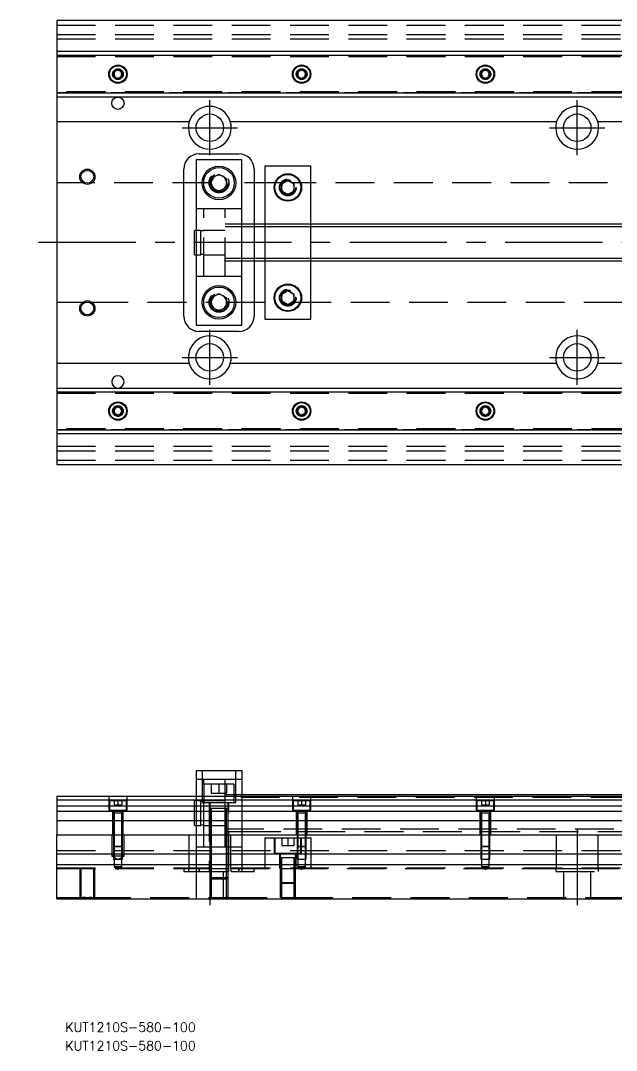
# Model space of a CAD drawing. Extents: x -12 to 749, y -264 to 77.
# Drawn here: x -11.8 to 182.8, y -263.8 to 72.5 of the extents above; entities that cross this region are included whole.
import ezdxf

# ---------------------------------------------------------------- set-up
doc = ezdxf.new("R2010")
doc.units = 0
doc.linetypes.add('CENTER', pattern=[50.8, 31.75, -6.35, 6.35, -6.35])
doc.linetypes.add('DASHED', pattern=[19.05, 12.7, -6.35])
doc.layers.get('0').update_dxf_attribs({"linetype": 'CONTINUOUS'})
doc.layers.add('CENTER', color=1, linetype='CENTER')
doc.styles.get("Standard").update_dxf_attribs({"font": 'txt.shx', "height": 3, "bigfont": 'bigfont.shx'})

# ---------------------------------------------------------------- blocks, each defined once
blk = doc.blocks.new('*U2')
at = {"color": 7, "linetype": 'CONTINUOUS'}
blk.add_text('KUT1210S-580-100', height=3, dxfattribs=at).set_placement((2.84, -263.8))
blk = doc.blocks.new('*U3')
at = {"color": 7, "linetype": 'CONTINUOUS'}
blk.add_text('KUT1210S-580-100', height=3, dxfattribs=at).set_placement((2.84, -257.72))

msp = doc.modelspace()

# ---------------------------------------------------------------- linework, layer by layer
at = {"color": 7, "linetype": 'CONTINUOUS'}
for p, q in [((0, 72.5), (0, 62.5)), ((240, 72.5), (0, 72.5)), ((0, 62.5), (240, 62.5)), ((0, 62.5), (0, 61.25)), ((0, 61.25), (240, 61.25)), ((0, 61.25), (0, 48.75)), ((18.75, 55.72), (20, 56.44)), ((18.75, 54.28), (18.75, 55.72)), ((20, 53.56), (18.75, 54.28)), ((20, 56.44), (21.25, 55.72)), ((21.25, 54.28), (20, 53.56)), ((21.25, 55.72), (21.25, 54.28)), ((78.75, 55.72), (80, 56.44)), ((78.75, 54.28), (78.75, 55.72)), ((80, 53.56), (78.75, 54.28)), ((80, 56.44), (81.25, 55.72)), ((81.25, 54.28), (80, 53.56)), ((81.25, 55.72), (81.25, 54.28)), ((138.75, 55.72), (140, 56.44)), ((138.75, 54.28), (138.75, 55.72)), ((140, 53.56), (138.75, 54.28)), ((140, 56.44), (141.25, 55.72)), ((141.25, 54.28), (140, 53.56)), ((141.25, 55.72), (141.25, 54.28)), ((240, 48.75), (0, 48.75)), ((0, 48.75), (0, 47.5)), ((240, 47.5), (0, 47.5)), ((0, 47.5), (0, 39.5)), ((0, 39.5), (43.29, 39.5)), ((0, 39.5), (0, -39.5)), ((56.71, 39.5), (163.29, 39.5)), ((176.71, 39.5), (240, 39.5)), ((45.5, 27), (45.5, -27)), ((60.5, 27), (45.5, 27)), ((46.5, 29), (59.5, 29)), ((60.5, -27), (60.5, 27)), ((41.5, -24), (41.5, 24)), ((64.5, 24), (64.5, 6)), ((68, 25), (68, 6)), ((83, 25), (68, 25)), ((83, 6), (83, 25)), ((50.5, 20.94), (53, 22.39)), ((50.5, 18.06), (50.5, 20.94)), ((53, 22.39), (55.5, 20.94)), ((55.5, 20.94), (55.5, 18.06)), ((73.5, 19.15), (75.5, 20.31)), ((75.5, 20.31), (77.5, 19.15)), ((53, 16.61), (50.5, 18.06)), ((55.5, 18.06), (53, 16.61)), ((73.5, 16.85), (73.5, 19.15)), ((75.5, 15.69), (73.5, 16.85)), ((77.5, 16.85), (75.5, 15.69)), ((77.5, 19.15), (77.5, 16.85)), ((45, 0), (45, 4)), ((45.5, 4), (45, 4)), ((240, 6), (60.5, 6)), ((45, -4), (45, 0)), ((45, -4), (45.5, -4)), ((60.5, -6), (240, -6)), ((64.5, -6), (64.5, -24)), ((68, -6), (68, -25)), ((83, -25), (83, -6)), ((50.5, -18.06), (53, -16.61)), ((53, -16.61), (55.5, -18.06)), ((73.5, -16.85), (75.5, -15.69)), ((75.5, -15.69), (77.5, -16.85)), ((50.5, -20.94), (50.5, -18.06)), ((55.5, -18.06), (55.5, -20.94)), ((73.5, -19.15), (73.5, -16.85)), ((75.5, -20.31), (73.5, -19.15)), ((77.5, -19.15), (75.5, -20.31)), ((77.5, -16.85), (77.5, -19.15)), ((53, -22.39), (50.5, -20.94)), ((55.5, -20.94), (53, -22.39)), ((68, -25), (83, -25)), ((45.5, -27), (60.5, -27)), ((59.5, -29), (46.5, -29)), ((0, -39.5), (0, -47.5)), ((43.29, -39.5), (0, -39.5)), ((163.29, -39.5), (56.71, -39.5)), ((240, -39.5), (176.71, -39.5)), ((0, -47.5), (240, -47.5)), ((0, -47.5), (0, -48.75)), ((0, -48.75), (240, -48.75)), ((0, -48.75), (0, -61.25)), ((18.75, -54.28), (20, -53.56)), ((20, -53.56), (21.25, -54.28)), ((78.75, -54.28), (80, -53.56)), ((80, -53.56), (81.25, -54.28)), ((138.75, -54.28), (140, -53.56)), ((140, -53.56), (141.25, -54.28)), ((18.75, -55.72), (18.75, -54.28)), ((20, -56.44), (18.75, -55.72)), ((21.25, -55.72), (20, -56.44)), ((21.25, -54.28), (21.25, -55.72)), ((78.75, -55.72), (78.75, -54.28)), ((80, -56.44), (78.75, -55.72)), ((81.25, -55.72), (80, -56.44)), ((81.25, -54.28), (81.25, -55.72)), ((138.75, -55.72), (138.75, -54.28)), ((140, -56.44), (138.75, -55.72)), ((141.25, -55.72), (140, -56.44)), ((141.25, -54.28), (141.25, -55.72)), ((240, -61.25), (0, -61.25)), ((0, -61.25), (0, -62.5)), ((240, -62.5), (0, -62.5)), ((0, -62.5), (0, -72.5)), ((0, -72.5), (240, -72.5)), ((45.5, -172.35), (45.5, -180.85)), ((45.5, -172.35), (60.5, -172.35)), ((60.5, -172.35), (60.5, -180.85)), ((0, -180.85), (0, -182.1)), ((244.5, -180.85), (0, -180.85)), ((244.5, -180.35), (60.5, -180.35)), ((244.5, -182.1), (0, -182.1)), ((0, -182.1), (0, -183.88)), ((0, -183.88), (244.5, -183.88)), ((0, -183.88), (0, -185.77)), ((0, -185.77), (0, -188.83)), ((244.5, -185.77), (0, -185.77)), ((244.5, -188.83), (0, -188.83)), ((0, -188.83), (0, -193.35)), ((0, -199.65), (0, -193.35)), ((0, -193.35), (580, -193.35)), ((0, -199.65), (580, -199.65)), ((0, -203.05), (0, -199.65)), ((0, -214.35), (0, -203.05)), ((0, -203.05), (580, -203.05)), ((0, -214.35), (580, -214.35))]:
    msp.add_line(p, q, dxfattribs=at)
at = {"color": 3, "linetype": 'DASHED'}
for p, q in [((0, 71), (580, 71)), ((0, 68), (580, 68)), ((0, 66.5), (580, 66.5)), ((0, 61.11), (240, 61.11)), ((0, 61.1), (244.5, 61.1)), ((0, 60.8), (244.5, 60.8)), ((18.5, 55), (18.52, 55.25)), ((81.48, 55.26), (81.5, 55)), ((138.5, 55), (138.52, 55.25)), ((244.5, 49.2), (0, 49.2)), ((244.5, 48.9), (0, 48.9)), ((240, 48.89), (0, 48.89)), ((9.36, 19.5), (0, 19.5)), ((50.5, 19.5), (10.64, 19.5)), ((50, 19.5), (50.02, 19.85)), ((74.03, 19.5), (55.5, 19.5)), ((73, 18), (73.01, 18.25)), ((580, 19.5), (76.97, 19.5)), ((48, 11), (45.5, 11)), ((48, -11), (48, 11)), ((55, 11), (48, 11)), ((55, -11), (55, 11)), ((60.5, 11), (55, 11)), ((47.1, 4), (45.5, 4)), ((47.1, 0), (47.1, 4)), ((48, 3.8), (47.1, 3.8)), ((55, 4), (48, 4)), ((60.5, 6), (55, 6)), ((60.5, 5.12), (55, 5.12)), ((64.5, 6), (64.5, 5.12)), ((64.5, 5.12), (64.5, -5.12)), ((68, 6), (68, 5.12)), ((68, 5.12), (68, -5.12)), ((83, 5.12), (83, 6)), ((83, -5.12), (83, 5.12)), ((47.1, -4), (47.1, 0)), ((45.5, -4), (47.1, -4)), ((47.1, -3.8), (48, -3.8)), ((48, -4), (55, -4)), ((55, -5.12), (60.5, -5.12)), ((55, -6), (60.5, -6)), ((64.5, -5.12), (64.5, -6)), ((68, -5.12), (68, -6)), ((83, -6), (83, -5.12)), ((45.5, -11), (48, -11)), ((48, -11), (55, -11)), ((55, -11), (60.5, -11)), ((0, -19.5), (9.36, -19.5)), ((10.64, -19.5), (50.5, -19.5)), ((55.5, -19.5), (74.03, -19.5)), ((55.98, -19.14), (56, -19.5)), ((76.97, -19.5), (580, -19.5)), ((77.98, -17.71), (78, -18)), ((0, -48.89), (240, -48.89)), ((0, -48.9), (244.5, -48.9)), ((0, -49.2), (244.5, -49.2)), ((21.48, -54.74), (21.5, -55)), ((81.48, -54.74), (81.5, -55)), ((138.5, -55), (138.52, -54.75)), ((244.5, -60.8), (0, -60.8)), ((244.5, -61.1), (0, -61.1)), ((240, -61.11), (0, -61.11)), ((0, -66.5), (580, -66.5)), ((0, -68), (580, -68)), ((0, -71), (580, -71)), ((47.5, -172.35), (47.5, -182.85)), ((58.5, -182.85), (58.5, -172.35)), ((48, -175.35), (45.5, -175.35)), ((48, -176.85), (48, -175.35)), ((55, -175.35), (48, -175.35)), ((58, -176.85), (48, -176.85)), ((48, -176.85), (48, -180.85)), ((50.5, -176.85), (50.5, -179.85)), ((53, -176.85), (53, -179.85)), ((55, -176.85), (55, -175.35)), ((60.5, -175.35), (55, -175.35)), ((55, -180.85), (55, -176.85)), ((55.5, -176.85), (55.5, -179.85)), ((58, -180.85), (58, -176.85)), ((17, -180.85), (17, -185.35)), ((23, -185.35), (23, -180.85)), ((45.5, -180.85), (45.5, -193.35)), ((48, -180.85), (48, -182.85)), ((50.5, -179.85), (53, -179.85)), ((53, -179.85), (55.5, -179.85)), ((58, -180.35), (55, -180.35)), ((55, -182.85), (55, -180.85)), ((530, -181.22), (55, -181.22)), ((60.5, -180.35), (58, -180.35)), ((58, -182.85), (58, -180.85)), ((60.5, -180.85), (60.5, -193.35)), ((77, -180.85), (77, -185.35)), ((83, -185.35), (83, -180.85)), ((137, -180.85), (137, -185.35)), ((143, -185.35), (143, -180.85)), ((22.75, -182.35), (17.25, -182.35)), ((17.25, -182.35), (17.25, -185.35)), ((18.75, -182.35), (18.75, -183.65)), ((18.75, -183.65), (20, -183.65)), ((20, -182.35), (20, -183.65)), ((20, -183.65), (21.25, -183.65)), ((21.25, -182.35), (21.25, -183.65)), ((22.75, -185.35), (22.75, -182.35)), ((45, -190.35), (45, -182.35)), ((45.5, -182.35), (45, -182.35)), ((47.1, -182.35), (45.5, -182.35)), ((47.1, -190.35), (47.1, -182.35)), ((48, -182.55), (47.1, -182.55)), ((47.5, -182.85), (58.5, -182.85)), ((55, -182.35), (48, -182.35)), ((48, -186.35), (48, -182.85)), ((49.75, -182.85), (49.75, -205.35)), ((50, -182.85), (50, -184.85)), ((50, -184.84), (50, -184.85)), ((50, -184.85), (50.35, -184.85)), ((50.35, -184.85), (50, -184.85)), ((50, -184.85), (50, -184.85)), ((50, -184.85), (50, -193.35)), ((55.65, -184.85), (50.35, -184.85)), ((50.5, -184.85), (50.5, -193.35)), ((55, -184.85), (55, -182.85)), ((55, -186.35), (55, -184.85)), ((55.5, -193.35), (55.5, -184.85)), ((55.65, -184.85), (56, -184.85)), ((56, -184.85), (55.65, -184.85)), ((56, -184.85), (56, -182.85)), ((56, -184.85), (56, -184.84)), ((56, -184.85), (56, -184.85)), ((56, -193.35), (56, -184.85)), ((56.25, -205.35), (56.25, -182.85)), ((82.75, -182.35), (77.25, -182.35)), ((77.25, -182.35), (77.25, -185.35)), ((78.75, -182.35), (78.75, -183.65)), ((78.75, -183.65), (80, -183.65)), ((80, -182.35), (80, -183.65)), ((80, -183.65), (81.25, -183.65)), ((81.25, -182.35), (81.25, -183.65)), ((82.75, -185.35), (82.75, -182.35)), ((142.75, -182.35), (137.25, -182.35)), ((137.25, -182.35), (137.25, -185.35)), ((138.75, -182.35), (138.75, -183.65)), ((138.75, -183.65), (140, -183.65)), ((140, -182.35), (140, -183.65)), ((140, -183.65), (141.25, -183.65)), ((141.25, -182.35), (141.25, -183.65)), ((142.75, -185.35), (142.75, -182.35)), ((17, -185.35), (23, -185.35)), ((18.25, -185.35), (18.25, -193.35)), ((18.5, -185.35), (18.5, -186.35)), ((18.5, -186.34), (18.5, -186.35)), ((18.62, -186.35), (18.5, -186.35)), ((18.5, -186.35), (18.5, -193.35)), ((18.5, -186.35), (18.5, -186.35)), ((21.25, -186.35), (18.62, -186.35)), ((18.75, -186.35), (18.75, -193.35)), ((21.25, -193.35), (21.25, -186.35)), ((21.5, -186.35), (21.5, -185.35)), ((21.5, -186.35), (21.5, -186.34)), ((21.5, -193.35), (21.5, -186.35)), ((21.5, -186.35), (21.5, -186.35)), ((21.75, -193.35), (21.75, -185.35)), ((48, -193.35), (48, -186.35)), ((55, -193.35), (55, -186.35)), ((77, -185.35), (83, -185.35)), ((78.25, -185.35), (78.25, -193.35)), ((78.5, -185.35), (78.5, -186.35)), ((78.5, -186.34), (78.5, -186.35)), ((78.62, -186.35), (78.5, -186.35)), ((78.5, -186.35), (78.5, -193.35)), ((78.5, -186.35), (78.5, -186.35)), ((81.25, -186.35), (78.62, -186.35)), ((78.75, -186.35), (78.75, -193.35)), ((81.25, -193.35), (81.25, -186.35)), ((81.5, -186.35), (81.5, -185.35)), ((81.5, -186.35), (81.5, -186.34)), ((81.5, -193.35), (81.5, -186.35)), ((81.5, -186.35), (81.5, -186.35)), ((81.75, -193.35), (81.75, -185.35)), ((137, -185.35), (143, -185.35)), ((138.25, -185.35), (138.25, -193.35)), ((138.5, -185.35), (138.5, -186.35)), ((138.5, -186.34), (138.5, -186.35)), ((138.62, -186.35), (138.5, -186.35)), ((138.5, -186.35), (138.5, -193.35)), ((138.5, -186.35), (138.5, -186.35)), ((141.25, -186.35), (138.62, -186.35)), ((138.75, -186.35), (138.75, -193.35)), ((141.25, -193.35), (141.25, -186.35)), ((141.5, -186.35), (141.5, -185.35)), ((141.5, -186.35), (141.5, -186.34)), ((141.5, -193.35), (141.5, -186.35)), ((141.5, -186.35), (141.5, -186.35)), ((141.75, -193.35), (141.75, -185.35)), ((45, -190.35), (45.5, -190.35)), ((45.5, -190.35), (47.1, -190.35)), ((47.1, -190.15), (48, -190.15)), ((48, -190.35), (50, -190.35)), ((50, -190.35), (50.5, -190.35)), ((50.5, -190.35), (55, -190.35)), ((55, -191.47), (530, -191.47)), ((18, -193.35), (18, -200.35)), ((18.5, -193.35), (18.5, -197.1)), ((18.5, -193.35), (18.5, -197.1)), ((18.75, -193.35), (18.75, -197.35)), ((21.25, -197.35), (21.25, -193.35)), ((21.5, -197.1), (21.5, -193.35)), ((21.5, -197.1), (21.5, -193.35)), ((22, -200.35), (22, -193.35)), ((43.29, -204.35), (43.29, -193.35)), ((45.5, -193.35), (45.5, -199.65)), ((48, -197.35), (48, -193.35)), ((50, -193.35), (50, -199.65)), ((50.5, -193.35), (50.5, -199.65)), ((55, -192.35), (55.5, -192.35)), ((55, -197.35), (55, -193.35)), ((55.5, -192.35), (56, -192.35)), ((55.5, -199.65), (55.5, -193.35)), ((56, -192.35), (60.5, -192.35)), ((56, -199.65), (56, -193.35)), ((56.71, -193.35), (56.71, -204.35)), ((60.5, -192.35), (78.5, -192.35)), ((60.5, -193.35), (60.5, -199.65)), ((68, -194.35), (68, -199.65)), ((68, -194.35), (78.5, -194.35)), ((71, -194.35), (71, -199.35)), ((71.25, -194.35), (71.25, -199.35)), ((73.5, -194.35), (73.5, -196.85)), ((75.5, -194.35), (75.5, -196.85)), ((77.5, -194.35), (77.5, -196.85)), ((78.5, -192.35), (78.75, -192.35)), ((78.5, -193.35), (78.5, -197.1)), ((78.5, -193.35), (78.5, -197.1)), ((78.5, -194.35), (78.75, -194.35)), ((78.75, -192.35), (81.25, -192.35)), ((78.75, -193.35), (78.75, -197.35)), ((78.75, -194.35), (81.25, -194.35)), ((79.75, -197.35), (79.75, -194.35)), ((80, -199.35), (80, -194.35)), ((81.25, -192.35), (81.5, -192.35)), ((81.25, -197.35), (81.25, -193.35)), ((81.25, -194.35), (81.5, -194.35)), ((81.5, -192.35), (271.5, -192.35)), ((81.5, -197.1), (81.5, -193.35)), ((81.5, -197.1), (81.5, -193.35)), ((81.5, -194.35), (83, -194.35)), ((83, -194.35), (83, -199.65)), ((138.5, -193.35), (138.5, -197.1)), ((138.5, -193.35), (138.5, -197.1)), ((138.75, -193.35), (138.75, -197.35)), ((141.25, -197.35), (141.25, -193.35)), ((141.5, -197.1), (141.5, -193.35)), ((141.5, -197.1), (141.5, -193.35)), ((163.29, -204.35), (163.29, -193.35)), ((176.71, -193.35), (176.71, -204.35)), ((18.5, -197.1), (21.5, -197.1)), ((18.5, -197.1), (18.5, -199.65)), ((18.5, -197.1), (18.75, -197.35)), ((21.25, -197.35), (18.75, -197.35)), ((18.75, -197.35), (18.75, -201.35)), ((21.25, -197.35), (21.5, -197.1)), ((21.25, -201.35), (21.25, -197.35)), ((21.5, -199.65), (21.5, -197.1)), ((45.5, -197.35), (48, -197.35)), ((48, -197.35), (50, -197.35)), ((50, -197.35), (50.5, -197.35)), ((50.5, -197.35), (55, -197.35)), ((55, -197.35), (60.5, -197.35)), ((73.5, -196.85), (75.5, -196.85)), ((75.5, -196.85), (77.5, -196.85)), ((78.5, -197.1), (81.5, -197.1)), ((78.5, -197.1), (78.5, -199.65)), ((78.5, -197.1), (78.75, -197.35)), ((81.25, -197.35), (78.75, -197.35)), ((78.75, -197.35), (78.75, -201.35)), ((79.75, -199.35), (79.75, -197.35)), ((81.25, -197.35), (81.5, -197.1)), ((81.25, -201.35), (81.25, -197.35)), ((81.5, -199.65), (81.5, -197.1)), ((138.5, -197.1), (141.5, -197.1)), ((138.5, -197.1), (138.5, -199.65)), ((138.5, -197.1), (138.75, -197.35)), ((141.25, -197.35), (138.75, -197.35)), ((138.75, -197.35), (138.75, -201.35)), ((141.25, -197.35), (141.5, -197.1)), ((141.25, -201.35), (141.25, -197.35)), ((141.5, -199.65), (141.5, -197.1)), ((0, -198.5), (580, -198.5)), ((22, -200.35), (18, -200.35)), ((18, -200.35), (20, -201.5)), ((18.5, -199.65), (18.5, -201.35)), ((18.5, -201.35), (21.5, -201.35)), ((18.75, -201.35), (18.75, -203.85)), ((20, -201.5), (22, -200.35)), ((21.25, -203.85), (21.25, -201.35)), ((21.5, -201.35), (21.5, -199.65)), ((45.5, -199.65), (45.5, -203.05)), ((50, -199.65), (50, -203.05)), ((50.5, -199.65), (50.5, -203.05)), ((55.5, -203.05), (55.5, -199.65)), ((56, -203.05), (56, -199.65)), ((60.5, -199.65), (60.5, -203.05)), ((68, -199.65), (68, -203.05)), ((71, -199.35), (80, -199.35)), ((72.75, -199.35), (72.75, -204.35)), ((73, -199.35), (73, -199.65)), ((73, -199.65), (73, -200.95)), ((73, -200.94), (73, -200.95)), ((73, -200.95), (73.26, -200.95)), ((73.26, -200.95), (73, -200.95)), ((73, -200.95), (73, -203.05)), ((73, -200.95), (73, -200.95)), ((77.74, -200.95), (73.26, -200.95)), ((73.4, -200.95), (73.4, -203.05)), ((77.6, -203.05), (77.6, -200.95)), ((77.74, -200.95), (78, -200.95)), ((78, -200.95), (77.74, -200.95)), ((78, -199.65), (78, -199.35)), ((78, -200.95), (78, -199.65)), ((78, -200.95), (78, -200.94)), ((78, -203.05), (78, -200.95)), ((78, -200.95), (78, -200.95)), ((78.25, -204.35), (78.25, -199.35)), ((78.5, -199.65), (78.5, -201.35)), ((78.5, -201.35), (81.5, -201.35)), ((78.75, -201.35), (78.75, -203.85)), ((81.25, -203.85), (81.25, -201.35)), ((81.5, -201.35), (81.5, -199.65)), ((83, -199.65), (83, -203.05)), ((138.5, -199.65), (138.5, -201.35)), ((138.5, -201.35), (141.5, -201.35)), ((138.75, -201.35), (138.75, -203.85)), ((141.25, -203.85), (141.25, -201.35)), ((141.5, -201.35), (141.5, -199.65)), ((0, -204.2), (580, -204.2)), ((0, -204.35), (43.29, -204.35)), ((7.5, -204.35), (7.5, -214.35)), ((7.9, -204.35), (7.9, -214.35)), ((12.1, -214.35), (12.1, -204.35)), ((12.5, -214.35), (12.5, -204.35)), ((21.25, -203.85), (18.75, -203.85)), ((18.75, -203.85), (20, -204.57)), ((20, -204.57), (21.25, -203.85)), ((41.5, -204.35), (41.5, -205.35)), ((43, -204.35), (57, -204.35)), ((43, -204.35), (43, -205.35)), ((43.29, -204.35), (56.71, -204.35)), ((45.5, -203.05), (45.5, -204.35)), ((45.5, -204.35), (45.5, -205.35)), ((46.5, -205.35), (46.5, -204.35)), ((46.5, -204.35), (46.5, -205.35)), ((50, -203.05), (50, -204.35)), ((50, -204.35), (50, -205.35)), ((50.5, -203.05), (50.5, -204.35)), ((50.5, -204.35), (50.5, -205.35)), ((55.5, -204.35), (55.5, -203.05)), ((55.5, -205.35), (55.5, -204.35)), ((56, -204.35), (56, -203.05)), ((56, -205.35), (56, -204.35)), ((56.71, -204.35), (523.29, -204.35)), ((57, -205.35), (57, -204.35)), ((59.5, -204.35), (59.5, -205.35)), ((59.5, -205.35), (59.5, -204.35)), ((60.5, -203.05), (60.5, -205.35)), ((64.5, -205.35), (64.5, -204.35)), ((68, -203.05), (68, -204.35)), ((73, -203.05), (73, -204.35)), ((73, -204.35), (73, -208.95)), ((73, -204.35), (73, -208.95)), ((73.4, -203.05), (73.4, -204.35)), ((73.4, -204.35), (77.6, -204.35)), ((73.4, -204.35), (73.4, -209.35)), ((77.6, -204.35), (77.6, -203.05)), ((77.6, -209.35), (77.6, -204.35)), ((78, -204.35), (78, -203.05)), ((78, -208.95), (78, -204.35)), ((78, -208.95), (78, -204.35)), ((81.25, -203.85), (78.75, -203.85)), ((78.75, -203.85), (80, -204.57)), ((80, -204.57), (81.25, -203.85)), ((83, -203.05), (83, -204.35)), ((141.25, -203.85), (138.75, -203.85)), ((138.75, -203.85), (140, -204.57)), ((140, -204.57), (141.25, -203.85)), ((163, -204.35), (177, -204.35)), ((163, -204.35), (163, -205.35)), ((177, -205.35), (177, -204.35)), ((41.5, -205.35), (43, -205.35)), ((43, -205.35), (57, -205.35)), ((43, -205.35), (57, -205.35)), ((45.5, -205.35), (45.5, -214.35)), ((50, -205.35), (50, -207.35)), ((50, -205.35), (50, -207.35)), ((50, -207.35), (56, -207.35)), ((50, -207.35), (50, -213.85)), ((50, -207.35), (50.5, -207.85)), ((50.5, -205.35), (50.5, -207.85)), ((55.5, -207.85), (50.5, -207.85)), ((50.5, -207.85), (50.5, -213.85)), ((54.5, -214.35), (54.5, -205.35)), ((55.5, -207.85), (55.5, -205.35)), ((55.5, -207.85), (56, -207.35)), ((55.5, -213.85), (55.5, -207.85)), ((56, -207.35), (56, -205.35)), ((56, -207.35), (56, -205.35)), ((56, -213.85), (56, -207.35)), ((57, -205.35), (59.5, -205.35)), ((59.5, -205.35), (64.5, -205.35)), ((163, -205.35), (177, -205.35)), ((165.5, -205.35), (165.5, -214.35)), ((174.5, -214.35), (174.5, -205.35)), ((73, -208.95), (78, -208.95)), ((73, -208.95), (73, -213.85)), ((73, -208.95), (73.4, -209.35)), ((77.6, -209.35), (73.4, -209.35)), ((73.4, -209.35), (73.4, -213.85)), ((77.6, -209.35), (78, -208.95)), ((77.6, -213.85), (77.6, -209.35)), ((78, -213.85), (78, -208.95)), ((0, -213.85), (8.5, -213.85)), ((8.5, -214.35), (8.5, -213.85)), ((9.36, -213.85), (8.5, -213.85)), ((8.5, -213.85), (9.36, -213.85)), ((9.36, -213.85), (10.64, -213.85)), ((9.36, -213.85), (9.36, -214.35)), ((11.5, -213.85), (10.64, -213.85)), ((10.64, -214.35), (10.64, -213.85)), ((10.64, -213.85), (11.5, -213.85)), ((11.5, -213.85), (11.5, -214.35)), ((11.5, -213.85), (50, -213.85)), ((50.5, -213.85), (50, -213.85)), ((50, -214.35), (50, -213.85)), ((50, -213.85), (50.5, -213.85)), ((50.5, -213.85), (55.5, -213.85)), ((50.5, -213.85), (50.5, -214.35)), ((56, -213.85), (55.5, -213.85)), ((55.5, -214.35), (55.5, -213.85)), ((55.5, -213.85), (56, -213.85)), ((56, -213.85), (56, -214.35)), ((56, -213.85), (73.5, -213.85)), ((73.5, -213.85), (73, -213.85)), ((73.5, -214.35), (73.5, -213.85)), ((73.5, -213.85), (74.03, -213.85)), ((74.03, -213.85), (76.97, -213.85)), ((74.03, -213.85), (74.03, -214.35)), ((76.97, -214.35), (76.97, -213.85)), ((76.97, -213.85), (77.5, -213.85)), ((78, -213.85), (77.5, -213.85)), ((77.5, -213.85), (77.5, -214.35)), ((77.5, -213.85), (580, -213.85))]:
    msp.add_line(p, q, dxfattribs=at)
at = {"color": 3, "linetype": 'CONTINUOUS'}
for p, q in [((240, 5.12), (60.5, 5.12)), ((60.5, -5.12), (240, -5.12))]:
    msp.add_line(p, q, dxfattribs=at)
at = {"color": 7, "linetype": 'CONTINUOUS'}
for centre, radius in [((20, 55), 3), ((20, 55), 2.75), ((80, 55), 3), ((80, 55), 2.75), ((140, 55), 3), ((140, 55), 2.75), ((20, 45.5), 2), ((50, 37.5), 4.5), ((170, 37.5), 4.5), ((10, 21.5), 2.1), ((53, 19.5), 5.5), ((53, 19.5), 5), ((75.5, 18), 4.5), ((75.5, 18), 4.25), ((53, -19.5), 5.5), ((53, -19.5), 5), ((75.5, -18), 4.5), ((75.5, -18), 4.25), ((10, -21.5), 2.1), ((50, -37.5), 4.5), ((170, -37.5), 4.5), ((20, -55), 3), ((20, -55), 2.75), ((80, -55), 3), ((80, -55), 2.75), ((140, -55), 3), ((140, -55), 2.75)]:
    msp.add_circle(centre, radius, dxfattribs=at)
at = {"color": 3, "linetype": 'DASHED'}
for centre, radius in [((20, 55), 1.75), ((20, 55), 1.5), ((80, 55), 1.75), ((80, 55), 1.5), ((140, 55), 1.75), ((140, 55), 1.5), ((53, 19.5), 3.25), ((53, 19.5), 3), ((75.5, 18), 2.75), ((75.5, 18), 2.5), ((53, -19.5), 3.25), ((53, -19.5), 3), ((75.5, -18), 2.75), ((75.5, -18), 2.5), ((20, -55), 1.75), ((20, -55), 1.5), ((80, -55), 1.75), ((80, -55), 1.5), ((140, -55), 1.75), ((140, -55), 1.5)]:
    msp.add_circle(centre, radius, dxfattribs=at)
at = {"color": 3, "linetype": 'CONTINUOUS'}
for centre in [(10, 21.5), (10, -21.5)]:
    msp.add_circle(centre, 2.5, dxfattribs=at)
at = {"color": 7, "linetype": 'CONTINUOUS'}
for centre, radius, start, end in [((20, 55), 1.25, 120, 180), ((20, 55), 1.25, 180, 240), ((20, 55), 1.25, 60, 120), ((20, 55), 1.25, 240, 300), ((20, 55), 1.25, 0, 60), ((20, 55), 1.25, 300, 0), ((80, 55), 1.25, 120, 180), ((80, 55), 1.25, 180, 240), ((80, 55), 1.25, 60, 120), ((80, 55), 1.25, 240, 300), ((80, 55), 1.25, 0, 60), ((80, 55), 1.25, 300, 0), ((140, 55), 1.25, 120, 180), ((140, 55), 1.25, 180, 240), ((140, 55), 1.25, 60, 120), ((140, 55), 1.25, 240, 300), ((140, 55), 1.25, 0, 60), ((140, 55), 1.25, 300, 0), ((50, 37.5), 7, 16.6016, 163.3984), ((170, 37.5), 7, 16.6016, 163.3984), ((50, 37.5), 7, 163.3984, 16.6016), ((170, 37.5), 7, 163.3984, 16.6016), ((46.5, 24), 5, 90, 180), ((59.5, 24), 5, 0, 90), ((53, 19.5), 2.5, 120, 180), ((53, 19.5), 2.5, 60, 120), ((53, 19.5), 2.5, 0, 60), ((53, 19.5), 2.5, 180, 240), ((53, 19.5), 2.5, 240, 300), ((53, 19.5), 2.5, 300, 0), ((75.5, 18), 2.1, 162.2472, 180), ((75.5, 18), 2.1, 180, 197.7528), ((75.5, 18), 2.1, 137.7528, 162.2472), ((75.5, 18), 2.1, 197.7528, 222.2472), ((75.5, 18), 2.1, 102.2472, 137.7528), ((75.5, 18), 2.1, 77.7528, 102.2472), ((75.5, 18), 2.1, 42.2472, 77.7528), ((75.5, 18), 2.1, 17.7528, 42.2472), ((75.5, 18), 2.1, 317.7528, 342.2472), ((75.5, 18), 2.1, 342.2472, 17.7528), ((75.5, 18), 2.1, 222.2472, 257.7528), ((75.5, 18), 2.1, 257.7528, 282.2472), ((75.5, 18), 2.1, 282.2472, 317.7528), ((75.5, -18), 2.1, 137.7528, 162.2472), ((75.5, -18), 2.1, 102.2472, 137.7528), ((75.5, -18), 2.1, 77.7528, 102.2472), ((75.5, -18), 2.1, 42.2472, 77.7528), ((75.5, -18), 2.1, 17.7528, 42.2472), ((53, -19.5), 2.5, 120, 180), ((53, -19.5), 2.5, 180, 240), ((53, -19.5), 2.5, 60, 120), ((53, -19.5), 2.5, 0, 60), ((53, -19.5), 2.5, 300, 0), ((75.5, -18), 2.1, 162.2472, 180), ((75.5, -18), 2.1, 180, 197.7528), ((75.5, -18), 2.1, 197.7528, 222.2472), ((75.5, -18), 2.1, 222.2472, 257.7528), ((75.5, -18), 2.1, 257.7528, 282.2472), ((75.5, -18), 2.1, 282.2472, 317.7528), ((75.5, -18), 2.1, 317.7528, 342.2472), ((75.5, -18), 2.1, 342.2472, 17.7528), ((53, -19.5), 2.5, 240, 300), ((46.5, -24), 5, 180, 270), ((59.5, -24), 5, 270, 0), ((50, -37.5), 7, 343.3984, 196.6016), ((170, -37.5), 7, 343.3984, 196.6016), ((50, -37.5), 7, 196.6016, 343.3984), ((170, -37.5), 7, 196.6016, 343.3984), ((20, -45.5), 2, 90, 270), ((20, -45.5), 2, 270, 90), ((20, -55), 1.25, 60, 120), ((80, -55), 1.25, 60, 120), ((140, -55), 1.25, 60, 120), ((20, -55), 1.25, 120, 180), ((20, -55), 1.25, 180, 240), ((20, -55), 1.25, 240, 300), ((20, -55), 1.25, 0, 60), ((20, -55), 1.25, 300, 0), ((80, -55), 1.25, 120, 180), ((80, -55), 1.25, 180, 240), ((80, -55), 1.25, 240, 300), ((80, -55), 1.25, 0, 60), ((80, -55), 1.25, 300, 0), ((140, -55), 1.25, 120, 180), ((140, -55), 1.25, 180, 240), ((140, -55), 1.25, 240, 300), ((140, -55), 1.25, 0, 60), ((140, -55), 1.25, 300, 0)]:
    msp.add_arc(centre, radius, start, end, dxfattribs=at)
at = {"layer": 'CENTER', "color": 1, "linetype": 'CENTER'}
for p, q in [((50, 28.5), (50, 46.5)), ((170, 28.5), (170, 46.5)), ((41, 37.5), (59, 37.5)), ((161, 37.5), (179, 37.5)), ((635.44, 0), (-11.8, 0)), ((50, -46.5), (50, -28.5)), ((170, -46.5), (170, -28.5)), ((41, -37.5), (59, -37.5)), ((161, -37.5), (179, -37.5)), ((50, -191.35), (50, -216.35)), ((170, -191.35), (170, -216.35))]:
    msp.add_line(p, q, dxfattribs=at)

# ---------------------------------------------------------------- block references
at = {"color": 7, "linetype": 'CONTINUOUS'}
for name in ['*U3', '*U2']:
    msp.add_blockref(name, (0, 0), dxfattribs=at)

doc.saveas('drawing.dxf')
